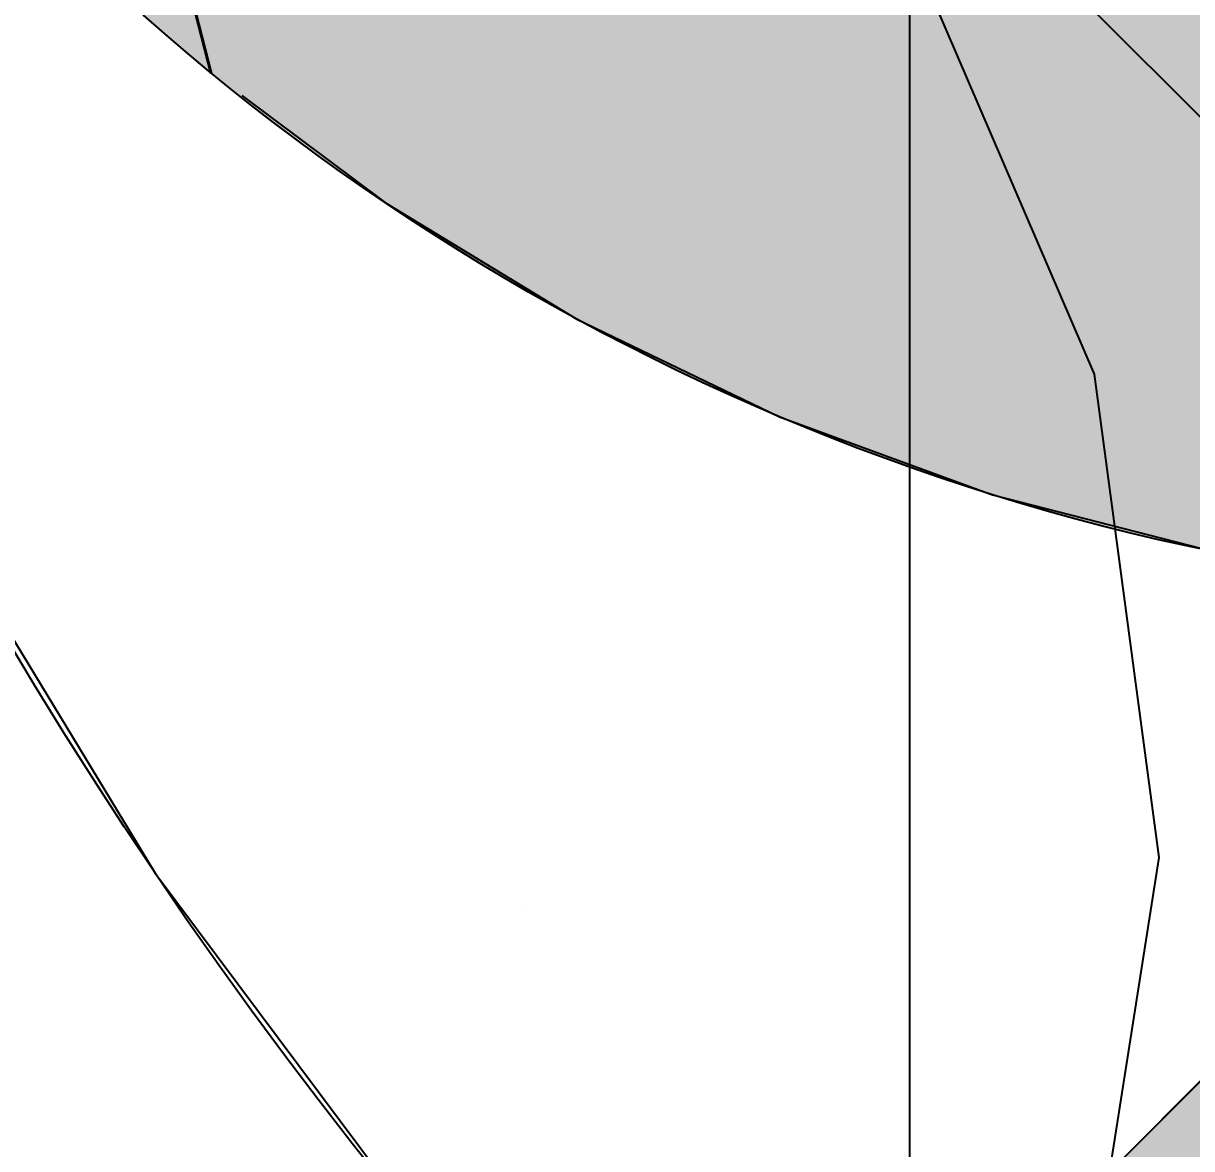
# Model space of a CAD drawing. Header units: inches. Extents: x -31 to 122, y -49 to 49.
# Drawn here: x 0.0712 to 0.1971, y -0.3092 to -0.188 of the extents above; entities that cross this region are included whole.
import ezdxf
from ezdxf.enums import TextEntityAlignment as Align

# ---------------------------------------------------------------- set-up
doc = ezdxf.new("R2010")
doc.units = ezdxf.units.IN
doc.header["$MEASUREMENT"] = 0
doc.linetypes.add('HIDDEN2', pattern=[0.1875, 0.125, -0.0625])
doc.layers.add('M-BLKA', color=4, linetype='Continuous')
doc.styles.add('BRA-ATT', font='romans.shx', dxfattribs={"width": 0.75})

# ---------------------------------------------------------------- blocks, each defined once
blk = doc.blocks.new('hdfsupu')
at = {"linetype": 'HIDDEN2'}
blk.add_line((0.5, -0.5), (-0.5, 0.5), dxfattribs=at)
blk = doc.blocks.new('hdfsup')
at = {"linetype": 'ByBlock'}
blk.add_line((0.5, -0.5), (-0.5, 0.5), dxfattribs=at)
blk = doc.blocks.new('hvdbrk2s')
blk.add_lwpolyline([(0, -0.5), (0.03264, -0.49013), (0.06861, -0.47141), (0.10493, -0.44477), (0.13859, -0.41116), (0.16659, -0.37151), (0.18594, -0.32676), (0.19362, -0.27786), (0.18664, -0.22575), (0.16322, -0.17128), (0.12635, -0.11498), (0.08028, -0.05729), (0.04402, -0.01564)])
blk = doc.blocks.new('hvdbrk2h')
blk.add_lwpolyline([(0, -0.5), (0.03264, -0.49013), (0.06861, -0.47141), (0.10493, -0.44477), (0.13859, -0.41116), (0.16659, -0.37151), (0.18594, -0.32676), (0.19362, -0.27786), (0.18664, -0.22575), (0.16322, -0.17128), (0.12635, -0.11498), (0.08028, -0.05729), (0.04402, -0.01564)])
blk = doc.blocks.new('hvanchor')
at = {"layer": 'M-BLKA', "linetype": 'Continuous', "style": 'BRA-ATT', "width": 0.75, "flags": 8}
blk.add_attdef('?', text='', height=0.09375, dxfattribs=at).set_placement((0.06734, -0.14648), align=Align.MIDDLE_CENTER)
blk = doc.blocks.new('hvesup1')
blk.add_line((0, -0.5), (1, 0.5))
blk = doc.blocks.new('hvesuh1')
blk.add_hatch(color=256).paths.add_polyline_path([(0, -0.5), (1, -0.5), (1, 0.5)])
blk.add_line((1, 0.5), (0, -0.5))
blk = doc.blocks.new('hvesdp1')
at = {"linetype": 'HIDDEN2'}
blk.add_line((0, -0.5), (1, 0.5), dxfattribs=at)
blk = doc.blocks.new('hveoup1')
blk.add_line((0.07322, -0.42678), (0.92678, 0.42678))
blk.add_lwpolyline([(0.25, 0.5, 0.414214), (0, 0.25), (0, -0.25, 0.414214), (0.25, -0.5)], format="xyb")
blk = doc.blocks.new('hveouh1')
blk.add_hatch(color=256).paths.add_polyline_path([(1, 0.25, 0.198912), (0.92678, 0.42678), (0.07322, -0.42678, 0.198912), (0.25, -0.5), (0.75, -0.5, 0.414214), (1, -0.25)])
blk.add_line((0.07322, -0.42678), (0.92678, 0.42678))
blk.add_lwpolyline([(0.25, 0.5, 0.414214), (0, 0.25), (0, -0.25, 0.414214), (0.25, -0.5)], format="xyb")
blk = doc.blocks.new('hveodp1')
at = {"linetype": 'HIDDEN2'}
blk.add_line((0.92678, 0.42678), (0.07322, -0.42678), dxfattribs=at)
blk = doc.blocks.new('hvflexc')
blk.add_line((0.1667, 0.5), (0.1667, -0.5))
blk = doc.blocks.new('HVRF25')
at = {"linetype": 'HIDDEN2'}
blk.add_line((-12.75, 12.75), (12.75, -12.75), dxfattribs=at)
blk.add_circle((0, 0), 22)
blk = doc.blocks.new('HVRF19')
at = {"linetype": 'HIDDEN2'}
blk.add_line((-9.75, 9.75), (9.75, -9.75), dxfattribs=at)
blk.add_circle((0, 0), 16.5)
blk = doc.blocks.new('HVRF13')
blk.add_circle((0, 0), 12)
blk = doc.blocks.new('hvssuh1')
h = blk.add_hatch(color=256)
h.paths.add_polyline_path([(1, -0.5), (0.5, 0), (0, -0.5)])
h.paths.add_polyline_path([(1, 0.5), (0, 0.5), (0.5, 0)])
blk.add_line((0, -0.5), (1, 0.5))
blk = doc.blocks.new('hvssdp1')
at = {"linetype": 'HIDDEN2'}
blk.add_line((1, 0.5), (0, -0.5), dxfattribs=at)
blk = doc.blocks.new('hvsoup1')
blk.add_line((0.92678, 0.42678), (0.07322, -0.42678))
blk.add_lwpolyline([(0.25, 0.5, 0.414214), (0, 0.25), (0, -0.25, 0.414214), (0.25, -0.5)], format="xyb")
blk = doc.blocks.new('hvsouh1')
h = blk.add_hatch(color=256)
h.paths.add_polyline_path([(0.75, -0.5, 0.198912), (0.92678, -0.42678), (0.5, 0), (0.07322, -0.42678, 0.198912), (0.25, -0.5)])
h.paths.add_polyline_path([(0.92678, 0.42678, 0.198912), (0.75, 0.5), (0.25, 0.5, 0.198912), (0.07322, 0.42678), (0.5, 0)])
blk.add_line((0.92678, 0.42678), (0.07322, -0.42678))
blk.add_lwpolyline([(0.25, 0.5, 0.414214), (0, 0.25), (0, -0.25, 0.414214), (0.25, -0.5)], format="xyb")
blk = doc.blocks.new('hvsodp1')
at = {"linetype": 'HIDDEN2'}
blk.add_line((0.07322, -0.42678), (0.92678, 0.42678), dxfattribs=at)
blk = doc.blocks.new('hvrsup1')
blk.add_line((0, -0.5), (1, 0.5))
blk = doc.blocks.new('hvrsuh1')
blk.add_hatch(color=256).paths.add_polyline_path([(1, 0.5), (0, -0.5), (1, -0.5)])
blk.add_line((1, 0.5), (0, -0.5))
blk = doc.blocks.new('hvrsdp1')
at = {"linetype": 'HIDDEN2'}
blk.add_line((0, -0.5), (1, 0.5), dxfattribs=at)
blk = doc.blocks.new('hvroup1')
blk.add_line((0.07322, -0.42678), (0.92678, 0.42678))
blk.add_lwpolyline([(0.25, 0.5, 0.414214), (0, 0.25), (0, -0.25, 0.414214), (0.25, -0.5)], format="xyb")
blk = doc.blocks.new('hvrouh1')
blk.add_hatch(color=256).paths.add_polyline_path([(1, 0.25, 0.198912), (0.92678, 0.42678), (0.07322, -0.42678, 0.198912), (0.25, -0.5), (0.75, -0.5, 0.414214), (1, -0.25)])
blk.add_line((0.07322, -0.42678), (0.92678, 0.42678))
blk.add_lwpolyline([(0.25, 0.5, 0.414214), (0, 0.25), (0, -0.25, 0.414214), (0.25, -0.5)], format="xyb")
blk = doc.blocks.new('hvrodp1')
at = {"linetype": 'HIDDEN2'}
blk.add_line((0.92678, 0.42678), (0.07322, -0.42678), dxfattribs=at)
blk = doc.blocks.new('HVRF37')
at = {"linetype": 'HIDDEN2'}
blk.add_line((-18.75, 18.75), (18.75, -18.75), dxfattribs=at)
blk.add_circle((0, 0), 31)
blk = doc.blocks.new('HVRF31')
at = {"linetype": 'HIDDEN2'}
blk.add_line((-15.75, 15.75), (15.75, -15.75), dxfattribs=at)
blk.add_circle((0, 0), 25)
blk = doc.blocks.new('hvssup1')
blk.add_line((1, 0.5), (0, -0.5))
blk = doc.blocks.new('hvtbsav2n')
h = blk.add_hatch()
h.set_pattern_fill('DOTS', color=8, scale=25, style=0)
h.paths.add_polyline_path([(21.62, 5), (14.59505, 5, -0.383554), (6.22267, 5), (0, 5), (0, -5), (6.22267, -5, -0.383554), (14.59505, -5), (21.62, -5)])
blk = doc.blocks.new('hvtbhv1')
h = blk.add_hatch()
h.set_pattern_fill('DOTS', color=8, scale=25, style=0)
h.set_pattern_definition([(0, (-1179.4241, -605.4397), (0.78125, 1.5625), [0, -1.5625])])
h.paths.add_polyline_path([(6.70363, 5), (0, 5), (0, -5), (6.70363, -5, -0.383554), (15.07601, -5), (21.62, -5), (21.62, 5), (15.07601, 5, -0.383554)])
blk = doc.blocks.new('*X175')
at = {"color": 0}
blk.add_line((3688.125, 30419.25), (3688.125, 30419.25), dxfattribs=at)
blk = doc.blocks.new('hvtbeav4')
at = {"color": 4}
blk.add_blockref('*X175', (-3688, -30419.53308), dxfattribs=at)
blk = doc.blocks.new('hvtbeav2')
h = blk.add_hatch()
h.set_pattern_fill('DOTS', color=8, scale=25, style=0)
h.paths.add_polyline_path([(21.62, 5), (14.93526, 5, -0.383554), (6.56287, 5), (0, 5), (0, -5), (6.56287, -5, -0.383554), (14.93526, -5), (21.62, -5)])
blk = doc.blocks.new('*X207')
at = {"color": 0}
blk.add_line((3688.125, 30419.25), (3688.125, 30419.25), dxfattribs=at)
blk = doc.blocks.new('hvtbsav4n')
at = {"color": 4}
blk.add_blockref('*X207', (-3688, -30419.53308), dxfattribs=at)
blk = doc.blocks.new('J12')
blk.add_arc((-3.32943, 0), 6, 284.957068, 75.042932)
blk = doc.blocks.new('J10')
blk.add_arc((-2.77452, 0), 5, 284.95707, 75.04293)
blk = doc.blocks.new('hv_rup1')
at = {"linetype": 'Continuous'}
blk.add_lwpolyline([(1, 0, 1), (0.5, 0, -1), (0, 0)], format="xyb", dxfattribs=at)
blk.add_circle((0.5, 0), 0.5, dxfattribs=at)
blk = doc.blocks.new('hv_ruh1')
at = {"linetype": 'Continuous'}
blk.add_hatch(color=256, dxfattribs=at).paths.add_polyline_path([(1, 0, 1), (0, 0, 1), (0.5, 0, -1)])
blk.add_lwpolyline([(1, 0, 1), (0.5, 0, -1), (0, 0)], format="xyb", dxfattribs=at)
blk.add_circle((0.5, 0), 0.5, dxfattribs=at)
blk = doc.blocks.new('hv_rdp1')
at = {"linetype": 'HIDDEN2'}
blk.add_lwpolyline([(1, 0, 1), (0.5, 0, -1), (0, 0)], format="xyb", dxfattribs=at)
blk.add_arc((0.5, 0), 0.5, 180, 360, dxfattribs=at)
blk = doc.blocks.new('J8')
blk.add_arc((-2.21962, 0), 4, 284.95707, 75.04293)
blk = doc.blocks.new('J6')
blk.add_arc((-1.66471, 0), 3, 284.95707, 75.04293)
blk = doc.blocks.new('J18')
blk.add_arc((-4.99414, 0), 9, 284.957068, 75.042932)
blk = doc.blocks.new('J16')
blk.add_arc((-4.43924, 0), 8, 284.957068, 75.042932)
blk = doc.blocks.new('J14')
blk.add_arc((-3.88433, 0), 7, 284.957068, 75.042932)

msp = doc.modelspace()

# ---------------------------------------------------------------- block references
for name in ['HVRF37', 'HVRF31', 'HVRF25', 'HVRF19', 'HVRF13', 'hvtbeav4', 'hvtbsav4n', 'J18', 'J16', 'J14', 'hvtbsav2n', 'hvtbeav2', 'J12', 'hvtbhv1', 'J10', 'J8', 'J6', 'hv_ruh1', 'hdfsupu', 'hdfsup', 'hvflexc', 'hvesup1', 'hvesuh1', 'hvesdp1', 'hveoup1', 'hveouh1', 'hveodp1', 'hvssuh1', 'hvssdp1', 'hvsoup1', 'hvsouh1', 'hvsodp1', 'hvrsup1', 'hvrsuh1', 'hvrsdp1', 'hvroup1', 'hvrouh1', 'hvrodp1', 'hvssup1', 'hv_rup1', 'hv_rdp1', 'hvdbrk2s', 'hvdbrk2h']:
    msp.add_blockref(name, (0, 0))
ref = msp.add_blockref('hvanchor', (0, 0))
ref.add_attrib('?', 'A', dxfattribs={"layer": 'M-BLKA', "linetype": 'Continuous', "height": 0.09375, "style": 'BRA-ATT', "width": 0.75}).set_placement((0.06734, -0.14648), align=Align.MIDDLE_CENTER)

doc.saveas('drawing.dxf')
